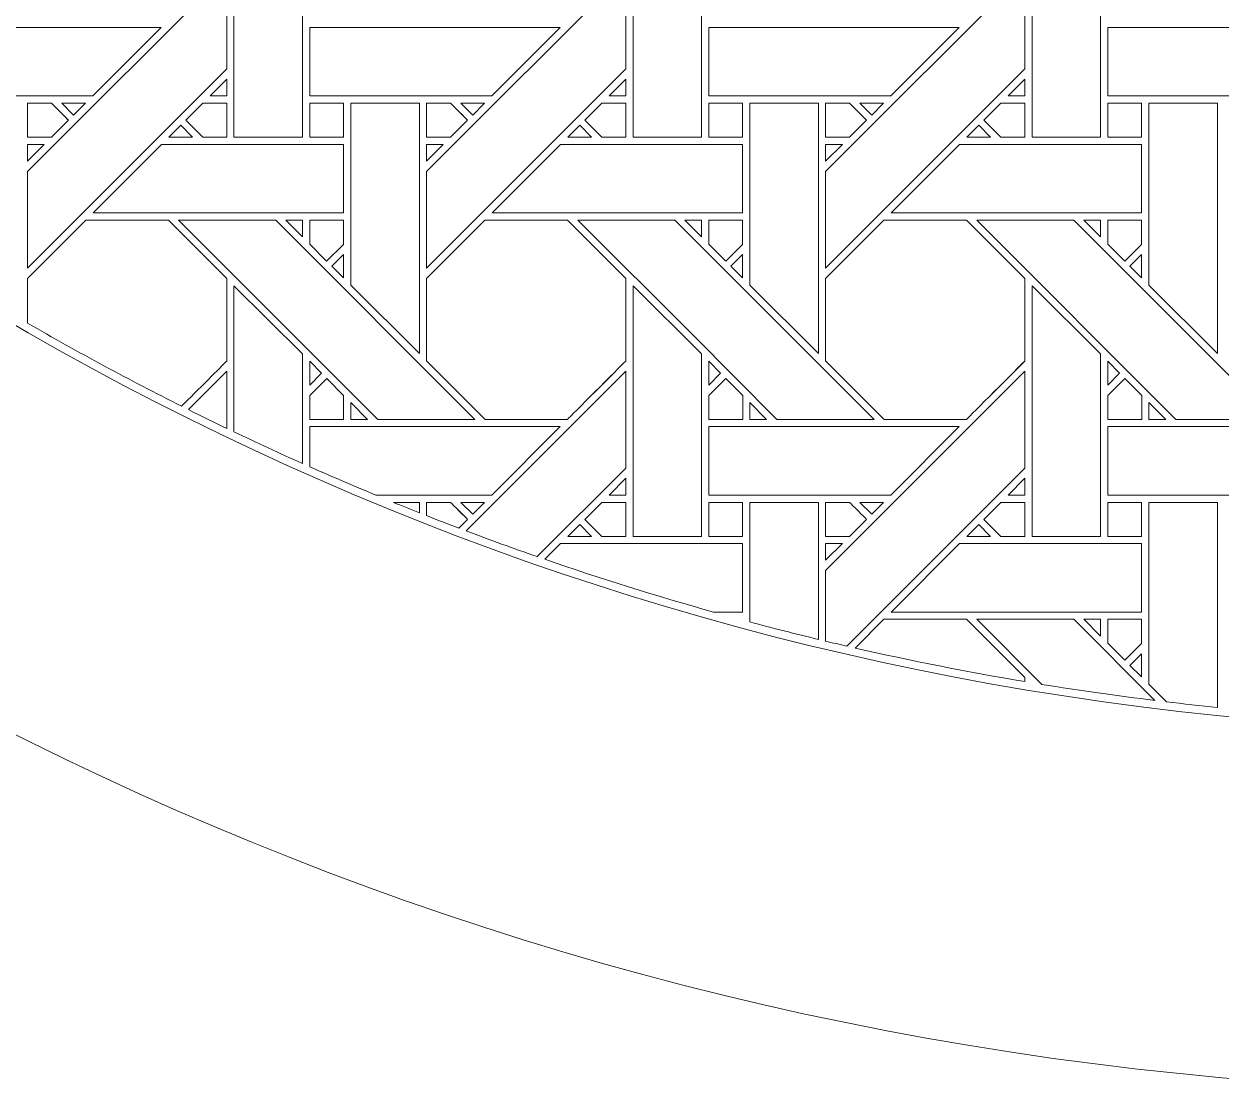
# Model space of a CAD drawing. Header units: inches. Extents: x 4.4 to 20.4, y 1.1 to 17.1.
# Drawn here: x 8.817 to 11.663, y 1.095 to 3.631 of the extents above; entities that cross this region are included whole.
import ezdxf

# ---------------------------------------------------------------- set-up
doc = ezdxf.new("R2010")
doc.units = ezdxf.units.IN
doc.header["$MEASUREMENT"] = 0
doc.layers.add('Design', color=7, linetype='Continuous', lineweight=0)

msp = doc.modelspace()

# ---------------------------------------------------------------- linework, layer by layer
at = {"layer": 'Design'}
for points, knots in [([(12.3829, 17.0948), (7.9646, 17.0948), (4.3829, 13.513), (4.3829, 9.0948), (4.3829, 4.6765), (7.9646, 1.0948), (12.3829, 1.0948), (16.8011, 1.0948), (20.3829, 4.6765), (20.3829, 9.0948), (20.3829, 13.513), (16.8011, 17.0948), (12.3829, 17.0948)], [0, 0, 0, 0, 1, 1, 1, 2, 2, 2, 3, 3, 3, 4, 4, 4, 4]), ([(12.3829, 16.2388), (8.4373, 16.2388), (5.2388, 13.0403), (5.2388, 9.0948), (5.2388, 5.1492), (8.4373, 1.9507), (12.3829, 1.9507), (16.3284, 1.9507), (19.5269, 5.1492), (19.5269, 9.0948), (19.5269, 13.0403), (16.3284, 16.2388), (12.3829, 16.2388)], [0, 0, 0, 0, 1, 1, 1, 2, 2, 2, 3, 3, 3, 4, 4, 4, 4]), ([(9.4791, 3.7957), (9.4791, 3.7957), (9.4791, 3.362), (9.4791, 3.362), (9.4791, 3.362), (9.3163, 3.362), (9.3163, 3.362), (9.3163, 3.362), (9.3163, 3.9579), (9.3163, 3.9579), (9.3163, 3.9579), (9.4791, 3.7957), (9.4791, 3.7957)], [0, 0, 0, 0, 1, 1, 1, 2, 2, 2, 3, 3, 3, 4, 4, 4, 4]), ([(10.4278, 3.7957), (10.4278, 3.7957), (10.4278, 3.362), (10.4278, 3.362), (10.4278, 3.362), (10.265, 3.362), (10.265, 3.362), (10.265, 3.362), (10.265, 3.9579), (10.265, 3.9579), (10.265, 3.9579), (10.4278, 3.7957), (10.4278, 3.7957)], [0, 0, 0, 0, 1, 1, 1, 2, 2, 2, 3, 3, 3, 4, 4, 4, 4]), ([(11.3765, 3.7957), (11.3765, 3.7957), (11.3765, 3.362), (11.3765, 3.362), (11.3765, 3.362), (11.2137, 3.362), (11.2137, 3.362), (11.2137, 3.362), (11.2137, 3.9579), (11.2137, 3.9579), (11.2137, 3.9579), (11.3765, 3.7957), (11.3765, 3.7957)], [0, 0, 0, 0, 1, 1, 1, 2, 2, 2, 3, 3, 3, 4, 4, 4, 4]), ([(8.8255, 3.2807), (8.8255, 3.2807), (9.2992, 3.7543), (9.2992, 3.7543), (9.2992, 3.7543), (9.2992, 3.5243), (9.2992, 3.5243), (9.2992, 3.5243), (8.8255, 3.0506), (8.8255, 3.0506), (8.8255, 3.0506), (8.8255, 3.2807), (8.8255, 3.2807)], [0, 0, 0, 0, 1, 1, 1, 2, 2, 2, 3, 3, 3, 4, 4, 4, 4]), ([(9.7742, 3.2807), (9.7742, 3.2807), (10.2479, 3.7543), (10.2479, 3.7543), (10.2479, 3.7543), (10.2479, 3.5243), (10.2479, 3.5243), (10.2479, 3.5243), (9.7742, 3.0506), (9.7742, 3.0506), (9.7742, 3.0506), (9.7742, 3.2807), (9.7742, 3.2807)], [0, 0, 0, 0, 1, 1, 1, 2, 2, 2, 3, 3, 3, 4, 4, 4, 4]), ([(10.7229, 3.2807), (10.7229, 3.2807), (11.1966, 3.7543), (11.1966, 3.7543), (11.1966, 3.7543), (11.1966, 3.5243), (11.1966, 3.5243), (11.1966, 3.5243), (10.7229, 3.0506), (10.7229, 3.0506), (10.7229, 3.0506), (10.7229, 3.2807), (10.7229, 3.2807)], [0, 0, 0, 0, 1, 1, 1, 2, 2, 2, 3, 3, 3, 4, 4, 4, 4]), ([(8.5476, 3.4601), (8.5476, 3.4601), (8.5476, 3.6228), (8.5476, 3.6228), (8.5476, 3.6228), (9.1433, 3.6228), (9.1433, 3.6228), (9.1433, 3.6228), (8.9806, 3.4601), (8.9806, 3.4601), (8.9806, 3.4601), (8.5476, 3.4601), (8.5476, 3.4601)], [0, 0, 0, 0, 1, 1, 1, 2, 2, 2, 3, 3, 3, 4, 4, 4, 4]), ([(9.4964, 3.4601), (9.4964, 3.4601), (9.4964, 3.6228), (9.4964, 3.6228), (9.4964, 3.6228), (10.0921, 3.6228), (10.0921, 3.6228), (10.0921, 3.6228), (9.9293, 3.4601), (9.9293, 3.4601), (9.9293, 3.4601), (9.4964, 3.4601), (9.4964, 3.4601)], [0, 0, 0, 0, 1, 1, 1, 2, 2, 2, 3, 3, 3, 4, 4, 4, 4]), ([(10.4451, 3.4601), (10.4451, 3.4601), (10.4451, 3.6228), (10.4451, 3.6228), (10.4451, 3.6228), (11.0408, 3.6228), (11.0408, 3.6228), (11.0408, 3.6228), (10.8781, 3.4601), (10.8781, 3.4601), (10.8781, 3.4601), (10.4451, 3.4601), (10.4451, 3.4601)], [0, 0, 0, 0, 1, 1, 1, 2, 2, 2, 3, 3, 3, 4, 4, 4, 4]), ([(11.3938, 3.4601), (11.3938, 3.4601), (11.3938, 3.6228), (11.3938, 3.6228), (11.3938, 3.6228), (11.9895, 3.6228), (11.9895, 3.6228), (11.9895, 3.6228), (11.8268, 3.4601), (11.8268, 3.4601), (11.8268, 3.4601), (11.3938, 3.4601), (11.3938, 3.4601)], [0, 0, 0, 0, 1, 1, 1, 2, 2, 2, 3, 3, 3, 4, 4, 4, 4]), ([(9.2594, 3.4601), (9.2594, 3.4601), (9.2992, 3.4999), (9.2992, 3.4999), (9.2992, 3.4999), (9.2992, 3.4601), (9.2992, 3.4601), (9.2992, 3.4601), (9.2594, 3.4601), (9.2594, 3.4601)], [0, 0, 0, 0, 1, 1, 1, 2, 2, 2, 3, 3, 3, 3]), ([(10.2081, 3.4601), (10.2081, 3.4601), (10.2479, 3.4999), (10.2479, 3.4999), (10.2479, 3.4999), (10.2479, 3.4601), (10.2479, 3.4601), (10.2479, 3.4601), (10.2081, 3.4601), (10.2081, 3.4601)], [0, 0, 0, 0, 1, 1, 1, 2, 2, 2, 3, 3, 3, 3]), ([(11.1568, 3.4601), (11.1568, 3.4601), (11.1966, 3.4999), (11.1966, 3.4999), (11.1966, 3.4999), (11.1966, 3.4601), (11.1966, 3.4601), (11.1966, 3.4601), (11.1568, 3.4601), (11.1568, 3.4601)], [0, 0, 0, 0, 1, 1, 1, 2, 2, 2, 3, 3, 3, 3]), ([(8.9228, 3.4024), (8.9228, 3.4024), (8.8824, 3.362), (8.8824, 3.362), (8.8824, 3.362), (8.8255, 3.362), (8.8255, 3.362), (8.8255, 3.362), (8.8255, 3.4428), (8.8255, 3.4428), (8.8255, 3.4428), (8.8825, 3.4428), (8.8825, 3.4428), (8.8877, 3.4377), (8.9184, 3.4069), (8.9228, 3.4024)], [0, 0, 0, 0, 1, 1, 1, 2, 2, 2, 3, 3, 3, 4, 4, 4, 5, 5, 5, 5]), ([(8.8255, 3.4428), (8.8255, 3.4428), (8.8825, 3.4428), (8.8825, 3.4428), (8.8878, 3.4375), (8.9186, 3.4067), (8.9228, 3.4024), (8.9228, 3.4024), (8.8824, 3.362), (8.8824, 3.362), (8.8824, 3.362), (8.8255, 3.362), (8.8255, 3.362), (8.8255, 3.362), (8.8255, 3.4428), (8.8255, 3.4428)], [0, 0, 0, 0, 1, 1, 1, 2, 2, 2, 3, 3, 3, 4, 4, 4, 5, 5, 5, 5]), ([(8.9634, 3.4428), (8.9634, 3.4428), (8.9351, 3.4146), (8.9351, 3.4146), (8.9351, 3.4146), (8.9069, 3.4428), (8.9069, 3.4428), (8.9069, 3.4428), (8.9634, 3.4428), (8.9634, 3.4428)], [0, 0, 0, 0, 1, 1, 1, 2, 2, 2, 3, 3, 3, 3]), ([(9.2421, 3.4428), (9.2421, 3.4428), (9.2991, 3.4428), (9.2991, 3.4428), (9.2991, 3.4428), (9.2991, 3.362), (9.2991, 3.362), (9.2991, 3.362), (9.242, 3.362), (9.242, 3.362), (9.242, 3.362), (9.2017, 3.4024), (9.2017, 3.4024), (9.2017, 3.4024), (9.2421, 3.4428), (9.2421, 3.4428)], [0, 0, 0, 0, 1, 1, 1, 2, 2, 2, 3, 3, 3, 4, 4, 4, 5, 5, 5, 5]), ([(9.2017, 3.4024), (9.2017, 3.4024), (9.2421, 3.4428), (9.2421, 3.4428), (9.2421, 3.4428), (9.2991, 3.4428), (9.2991, 3.4428), (9.2991, 3.4428), (9.2991, 3.362), (9.2991, 3.362), (9.2991, 3.362), (9.242, 3.362), (9.242, 3.362), (9.242, 3.362), (9.2017, 3.4024), (9.2017, 3.4024)], [0, 0, 0, 0, 1, 1, 1, 2, 2, 2, 3, 3, 3, 4, 4, 4, 5, 5, 5, 5]), ([(9.5766, 3.362), (9.5766, 3.362), (9.4963, 3.362), (9.4963, 3.362), (9.4963, 3.362), (9.4963, 3.4428), (9.4963, 3.4428), (9.4963, 3.4428), (9.5766, 3.4428), (9.5766, 3.4428), (9.5766, 3.4428), (9.5766, 3.362), (9.5766, 3.362)], [0, 0, 0, 0, 1, 1, 1, 2, 2, 2, 3, 3, 3, 4, 4, 4, 4]), ([(9.5766, 3.4428), (9.5766, 3.4428), (9.5766, 3.362), (9.5766, 3.362), (9.5766, 3.362), (9.4963, 3.362), (9.4963, 3.362), (9.4963, 3.362), (9.4963, 3.4428), (9.4963, 3.4428), (9.4963, 3.4428), (9.5766, 3.4428), (9.5766, 3.4428)], [0, 0, 0, 0, 1, 1, 1, 2, 2, 2, 3, 3, 3, 4, 4, 4, 4]), ([(9.7571, 3.4428), (9.7571, 3.4428), (9.7571, 2.8477), (9.7571, 2.8477), (9.7571, 2.8477), (9.5942, 3.0106), (9.5942, 3.0106), (9.5942, 3.0106), (9.5942, 3.4428), (9.5942, 3.4428), (9.5942, 3.4428), (9.7571, 3.4428), (9.7571, 3.4428)], [0, 0, 0, 0, 1, 1, 1, 2, 2, 2, 3, 3, 3, 4, 4, 4, 4]), ([(9.8313, 3.4428), (9.8364, 3.4377), (9.8672, 3.4069), (9.8716, 3.4024), (9.8716, 3.4024), (9.8312, 3.362), (9.8312, 3.362), (9.8312, 3.362), (9.7742, 3.362), (9.7742, 3.362), (9.7742, 3.362), (9.7742, 3.4428), (9.7742, 3.4428), (9.7742, 3.4428), (9.8313, 3.4428), (9.8313, 3.4428)], [0, 0, 0, 0, 1, 1, 1, 2, 2, 2, 3, 3, 3, 4, 4, 4, 5, 5, 5, 5]), ([(9.8716, 3.4024), (9.8716, 3.4024), (9.8312, 3.362), (9.8312, 3.362), (9.8312, 3.362), (9.7742, 3.362), (9.7742, 3.362), (9.7742, 3.362), (9.7742, 3.4428), (9.7742, 3.4428), (9.7742, 3.4428), (9.8313, 3.4428), (9.8313, 3.4428), (9.8366, 3.4375), (9.8674, 3.4066), (9.8716, 3.4024)], [0, 0, 0, 0, 1, 1, 1, 2, 2, 2, 3, 3, 3, 4, 4, 4, 5, 5, 5, 5]), ([(9.8556, 3.4428), (9.8556, 3.4428), (9.9121, 3.4428), (9.9121, 3.4428), (9.9121, 3.4428), (9.8838, 3.4146), (9.8838, 3.4146), (9.8838, 3.4146), (9.8556, 3.4428), (9.8556, 3.4428)], [0, 0, 0, 0, 1, 1, 1, 2, 2, 2, 3, 3, 3, 3]), ([(10.2479, 3.4428), (10.2479, 3.4428), (10.2479, 3.362), (10.2479, 3.362), (10.2479, 3.362), (10.1907, 3.362), (10.1907, 3.362), (10.1907, 3.362), (10.1504, 3.4024), (10.1504, 3.4024), (10.1504, 3.4024), (10.1908, 3.4428), (10.1908, 3.4428), (10.1908, 3.4428), (10.2479, 3.4428), (10.2479, 3.4428)], [0, 0, 0, 0, 1, 1, 1, 2, 2, 2, 3, 3, 3, 4, 4, 4, 5, 5, 5, 5]), ([(10.1504, 3.4024), (10.1504, 3.4024), (10.1908, 3.4428), (10.1908, 3.4428), (10.1908, 3.4428), (10.2479, 3.4428), (10.2479, 3.4428), (10.2479, 3.4428), (10.2479, 3.362), (10.2479, 3.362), (10.2479, 3.362), (10.1907, 3.362), (10.1907, 3.362), (10.1907, 3.362), (10.1504, 3.4024), (10.1504, 3.4024)], [0, 0, 0, 0, 1, 1, 1, 2, 2, 2, 3, 3, 3, 4, 4, 4, 5, 5, 5, 5]), ([(10.4451, 3.362), (10.4451, 3.362), (10.4451, 3.4428), (10.4451, 3.4428), (10.4451, 3.4428), (10.5253, 3.4428), (10.5253, 3.4428), (10.5253, 3.4428), (10.5253, 3.362), (10.5253, 3.362), (10.5253, 3.362), (10.4451, 3.362), (10.4451, 3.362)], [0, 0, 0, 0, 1, 1, 1, 2, 2, 2, 3, 3, 3, 4, 4, 4, 4]), ([(10.4451, 3.4428), (10.4451, 3.4428), (10.5253, 3.4428), (10.5253, 3.4428), (10.5253, 3.4428), (10.5253, 3.362), (10.5253, 3.362), (10.5253, 3.362), (10.4451, 3.362), (10.4451, 3.362), (10.4451, 3.362), (10.4451, 3.4428), (10.4451, 3.4428)], [0, 0, 0, 0, 1, 1, 1, 2, 2, 2, 3, 3, 3, 4, 4, 4, 4]), ([(10.7058, 2.8477), (10.7058, 2.8477), (10.5429, 3.0106), (10.5429, 3.0106), (10.5429, 3.0106), (10.5429, 3.4428), (10.5429, 3.4428), (10.5429, 3.4428), (10.7058, 3.4428), (10.7058, 3.4428), (10.7058, 3.4428), (10.7058, 2.8477), (10.7058, 2.8477)], [0, 0, 0, 0, 1, 1, 1, 2, 2, 2, 3, 3, 3, 4, 4, 4, 4]), ([(10.78, 3.4428), (10.7851, 3.4377), (10.8159, 3.4069), (10.8203, 3.4024), (10.8203, 3.4024), (10.7799, 3.362), (10.7799, 3.362), (10.7799, 3.362), (10.7229, 3.362), (10.7229, 3.362), (10.7229, 3.362), (10.7229, 3.4428), (10.7229, 3.4428), (10.7229, 3.4428), (10.78, 3.4428), (10.78, 3.4428)], [0, 0, 0, 0, 1, 1, 1, 2, 2, 2, 3, 3, 3, 4, 4, 4, 5, 5, 5, 5]), ([(10.7229, 3.4428), (10.7229, 3.4428), (10.78, 3.4428), (10.78, 3.4428), (10.7852, 3.4376), (10.816, 3.4068), (10.8203, 3.4024), (10.8203, 3.4024), (10.7799, 3.362), (10.7799, 3.362), (10.7799, 3.362), (10.7229, 3.362), (10.7229, 3.362), (10.7229, 3.362), (10.7229, 3.4428), (10.7229, 3.4428)], [0, 0, 0, 0, 1, 1, 1, 2, 2, 2, 3, 3, 3, 4, 4, 4, 5, 5, 5, 5]), ([(10.8608, 3.4428), (10.8608, 3.4428), (10.8325, 3.4146), (10.8325, 3.4146), (10.8325, 3.4146), (10.8044, 3.4428), (10.8044, 3.4428), (10.8044, 3.4428), (10.8608, 3.4428), (10.8608, 3.4428)], [0, 0, 0, 0, 1, 1, 1, 2, 2, 2, 3, 3, 3, 3]), ([(11.1395, 3.362), (11.1395, 3.362), (11.0991, 3.4024), (11.0991, 3.4024), (11.0991, 3.4024), (11.1396, 3.4428), (11.1396, 3.4428), (11.1396, 3.4428), (11.1966, 3.4428), (11.1966, 3.4428), (11.1966, 3.4428), (11.1966, 3.362), (11.1966, 3.362), (11.1966, 3.362), (11.1395, 3.362), (11.1395, 3.362)], [0, 0, 0, 0, 1, 1, 1, 2, 2, 2, 3, 3, 3, 4, 4, 4, 5, 5, 5, 5]), ([(11.0991, 3.4024), (11.0991, 3.4024), (11.1396, 3.4428), (11.1396, 3.4428), (11.1396, 3.4428), (11.1966, 3.4428), (11.1966, 3.4428), (11.1966, 3.4428), (11.1966, 3.362), (11.1966, 3.362), (11.1966, 3.362), (11.1395, 3.362), (11.1395, 3.362), (11.1395, 3.362), (11.0991, 3.4024), (11.0991, 3.4024)], [0, 0, 0, 0, 1, 1, 1, 2, 2, 2, 3, 3, 3, 4, 4, 4, 5, 5, 5, 5]), ([(11.474, 3.362), (11.474, 3.362), (11.3938, 3.362), (11.3938, 3.362), (11.3938, 3.362), (11.3938, 3.4428), (11.3938, 3.4428), (11.3938, 3.4428), (11.474, 3.4428), (11.474, 3.4428), (11.474, 3.4428), (11.474, 3.362), (11.474, 3.362)], [0, 0, 0, 0, 1, 1, 1, 2, 2, 2, 3, 3, 3, 4, 4, 4, 4]), ([(11.3938, 3.4428), (11.3938, 3.4428), (11.474, 3.4428), (11.474, 3.4428), (11.474, 3.4428), (11.474, 3.362), (11.474, 3.362), (11.474, 3.362), (11.3938, 3.362), (11.3938, 3.362), (11.3938, 3.362), (11.3938, 3.4428), (11.3938, 3.4428)], [0, 0, 0, 0, 1, 1, 1, 2, 2, 2, 3, 3, 3, 4, 4, 4, 4]), ([(11.6545, 3.4428), (11.6545, 3.4428), (11.6545, 2.8477), (11.6545, 2.8477), (11.6545, 2.8477), (11.4916, 3.0106), (11.4916, 3.0106), (11.4916, 3.0106), (11.4916, 3.4428), (11.4916, 3.4428), (11.4916, 3.4428), (11.6545, 3.4428), (11.6545, 3.4428)], [0, 0, 0, 0, 1, 1, 1, 2, 2, 2, 3, 3, 3, 4, 4, 4, 4]), ([(9.2178, 3.362), (9.2178, 3.362), (9.1613, 3.362), (9.1613, 3.362), (9.1613, 3.362), (9.1896, 3.3903), (9.1896, 3.3903), (9.1896, 3.3903), (9.2178, 3.362), (9.2178, 3.362)], [0, 0, 0, 0, 1, 1, 1, 2, 2, 2, 3, 3, 3, 3]), ([(10.1666, 3.362), (10.1666, 3.362), (10.11, 3.362), (10.11, 3.362), (10.11, 3.362), (10.1383, 3.3903), (10.1383, 3.3903), (10.1383, 3.3903), (10.1666, 3.362), (10.1666, 3.362)], [0, 0, 0, 0, 1, 1, 1, 2, 2, 2, 3, 3, 3, 3]), ([(11.1153, 3.362), (11.1153, 3.362), (11.0588, 3.362), (11.0588, 3.362), (11.0588, 3.362), (11.087, 3.3903), (11.087, 3.3903), (11.087, 3.3903), (11.1153, 3.362), (11.1153, 3.362)], [0, 0, 0, 0, 1, 1, 1, 2, 2, 2, 3, 3, 3, 3]), ([(8.8653, 3.3449), (8.8653, 3.3449), (8.8255, 3.3051), (8.8255, 3.3051), (8.8255, 3.3051), (8.8255, 3.3449), (8.8255, 3.3449), (8.8255, 3.3449), (8.8653, 3.3449), (8.8653, 3.3449)], [0, 0, 0, 0, 1, 1, 1, 2, 2, 2, 3, 3, 3, 3]), ([(8.9813, 3.1821), (8.9813, 3.1821), (9.1442, 3.3449), (9.1442, 3.3449), (9.1442, 3.3449), (9.5766, 3.3449), (9.5766, 3.3449), (9.5766, 3.3449), (9.5766, 3.1821), (9.5766, 3.1821), (9.5766, 3.1821), (8.9813, 3.1821), (8.9813, 3.1821)], [0, 0, 0, 0, 1, 1, 1, 2, 2, 2, 3, 3, 3, 4, 4, 4, 4]), ([(9.814, 3.3449), (9.814, 3.3449), (9.7742, 3.3051), (9.7742, 3.3051), (9.7742, 3.3051), (9.7742, 3.3449), (9.7742, 3.3449), (9.7742, 3.3449), (9.814, 3.3449), (9.814, 3.3449)], [0, 0, 0, 0, 1, 1, 1, 2, 2, 2, 3, 3, 3, 3]), ([(10.0929, 3.3449), (10.0929, 3.3449), (10.5253, 3.3449), (10.5253, 3.3449), (10.5253, 3.3449), (10.5253, 3.1821), (10.5253, 3.1821), (10.5253, 3.1821), (9.9301, 3.1821), (9.9301, 3.1821), (9.9301, 3.1821), (10.0929, 3.3449), (10.0929, 3.3449)], [0, 0, 0, 0, 1, 1, 1, 2, 2, 2, 3, 3, 3, 4, 4, 4, 4]), ([(10.7628, 3.3449), (10.7628, 3.3449), (10.7229, 3.3051), (10.7229, 3.3051), (10.7229, 3.3051), (10.7229, 3.3449), (10.7229, 3.3449), (10.7229, 3.3449), (10.7628, 3.3449), (10.7628, 3.3449)], [0, 0, 0, 0, 1, 1, 1, 2, 2, 2, 3, 3, 3, 3]), ([(10.8788, 3.1821), (10.8788, 3.1821), (11.0416, 3.3449), (11.0416, 3.3449), (11.0416, 3.3449), (11.4741, 3.3449), (11.4741, 3.3449), (11.4741, 3.3449), (11.4741, 3.1821), (11.4741, 3.1821), (11.4741, 3.1821), (10.8788, 3.1821), (10.8788, 3.1821)], [0, 0, 0, 0, 1, 1, 1, 2, 2, 2, 3, 3, 3, 4, 4, 4, 4]), ([(8.8255, 3.0262), (8.8255, 3.0262), (8.9642, 3.1649), (8.9642, 3.1649), (8.9642, 3.1649), (9.1604, 3.1649), (9.1604, 3.1649), (9.1604, 3.1649), (9.2991, 3.0262), (9.2991, 3.0262), (9.2991, 3.0262), (9.2991, 2.83), (9.2991, 2.83), (9.2867, 2.8175), (9.229, 2.7598), (9.1918, 2.7227), (9.0676, 2.785), (8.9454, 2.8508), (8.8255, 2.9201), (8.8255, 2.9201), (8.8255, 3.0262), (8.8255, 3.0262)], [0, 0, 0, 0, 1, 1, 1, 2, 2, 2, 3, 3, 3, 4, 4, 4, 5, 5, 5, 6, 6, 6, 7, 7, 7, 7]), ([(8.8255, 2.9201), (8.8255, 2.9201), (8.8255, 3.0262), (8.8255, 3.0262), (8.8255, 3.0262), (8.9642, 3.1649), (8.9642, 3.1649), (8.9642, 3.1649), (9.1604, 3.1649), (9.1604, 3.1649), (9.1604, 3.1649), (9.2991, 3.0262), (9.2991, 3.0262), (9.2991, 3.0262), (9.2991, 2.83), (9.2991, 2.83), (9.2867, 2.8175), (9.229, 2.7598), (9.1918, 2.7227), (9.0676, 2.785), (8.9454, 2.8508), (8.8255, 2.9201)], [0, 0, 0, 0, 1, 1, 1, 2, 2, 2, 3, 3, 3, 4, 4, 4, 5, 5, 5, 6, 6, 6, 7, 7, 7, 7]), ([(9.1847, 3.165), (9.1847, 3.165), (9.4156, 3.165), (9.4156, 3.165), (9.4156, 3.165), (9.8892, 2.6913), (9.8892, 2.6913), (9.8892, 2.6913), (9.6582, 2.6913), (9.6582, 2.6913), (9.6582, 2.6913), (9.1847, 3.165), (9.1847, 3.165)], [0, 0, 0, 0, 1, 1, 1, 2, 2, 2, 3, 3, 3, 4, 4, 4, 4]), ([(9.4791, 3.165), (9.4791, 3.165), (9.4791, 3.1251), (9.4791, 3.1251), (9.4791, 3.1251), (9.4397, 3.165), (9.4397, 3.165), (9.4397, 3.165), (9.4791, 3.165), (9.4791, 3.165)], [0, 0, 0, 0, 1, 1, 1, 2, 2, 2, 3, 3, 3, 3]), ([(9.5766, 3.1649), (9.5766, 3.1649), (9.5766, 3.1073), (9.5766, 3.1073), (9.5766, 3.1073), (9.5366, 3.0674), (9.5366, 3.0674), (9.5366, 3.0674), (9.4963, 3.1077), (9.4963, 3.1077), (9.4963, 3.1077), (9.4963, 3.1649), (9.4963, 3.1649), (9.4963, 3.1649), (9.5766, 3.1649), (9.5766, 3.1649)], [0, 0, 0, 0, 1, 1, 1, 2, 2, 2, 3, 3, 3, 4, 4, 4, 5, 5, 5, 5]), ([(9.5366, 3.0674), (9.5366, 3.0674), (9.4963, 3.1077), (9.4963, 3.1077), (9.4963, 3.1077), (9.4963, 3.1649), (9.4963, 3.1649), (9.4963, 3.1649), (9.5766, 3.1649), (9.5766, 3.1649), (9.5766, 3.1649), (9.5766, 3.1073), (9.5766, 3.1073), (9.5766, 3.1073), (9.5366, 3.0674), (9.5366, 3.0674)], [0, 0, 0, 0, 1, 1, 1, 2, 2, 2, 3, 3, 3, 4, 4, 4, 5, 5, 5, 5]), ([(9.9129, 3.1649), (9.9129, 3.1649), (10.1091, 3.1649), (10.1091, 3.1649), (10.1091, 3.1649), (10.2478, 3.0262), (10.2478, 3.0262), (10.2478, 3.0262), (10.2478, 2.83), (10.2478, 2.83), (10.23, 2.812), (10.1181, 2.7003), (10.1091, 2.6913), (10.1091, 2.6913), (9.9134, 2.6913), (9.9134, 2.6913), (9.9134, 2.6913), (9.7742, 2.8305), (9.7742, 2.8305), (9.7742, 2.8305), (9.7742, 3.0262), (9.7742, 3.0262), (9.7742, 3.0262), (9.9129, 3.1649), (9.9129, 3.1649)], [0, 0, 0, 0, 1, 1, 1, 2, 2, 2, 3, 3, 3, 4, 4, 4, 5, 5, 5, 6, 6, 6, 7, 7, 7, 8, 8, 8, 8]), ([(9.7742, 3.0262), (9.7742, 3.0262), (9.9129, 3.1649), (9.9129, 3.1649), (9.9129, 3.1649), (10.1091, 3.1649), (10.1091, 3.1649), (10.1091, 3.1649), (10.2478, 3.0262), (10.2478, 3.0262), (10.2478, 3.0262), (10.2478, 2.83), (10.2478, 2.83), (10.2298, 2.8118), (10.118, 2.7001), (10.1091, 2.6913), (10.1091, 2.6913), (9.9134, 2.6913), (9.9134, 2.6913), (9.9134, 2.6913), (9.7742, 2.8305), (9.7742, 2.8305), (9.7742, 2.8305), (9.7742, 3.0262), (9.7742, 3.0262)], [0, 0, 0, 0, 1, 1, 1, 2, 2, 2, 3, 3, 3, 4, 4, 4, 5, 5, 5, 6, 6, 6, 7, 7, 7, 8, 8, 8, 8]), ([(10.4077, 2.8912), (10.4077, 2.8912), (10.1334, 3.165), (10.1334, 3.165), (10.1334, 3.165), (10.3643, 3.165), (10.3643, 3.165), (10.3643, 3.165), (10.838, 2.6913), (10.838, 2.6913), (10.838, 2.6913), (10.6069, 2.6913), (10.6069, 2.6913), (10.6069, 2.6913), (10.4077, 2.8912), (10.4077, 2.8912)], [0, 0, 0, 0, 1, 1, 1, 2, 2, 2, 3, 3, 3, 4, 4, 4, 5, 5, 5, 5]), ([(10.4279, 3.165), (10.4279, 3.165), (10.4279, 3.1251), (10.4279, 3.1251), (10.4279, 3.1251), (10.3884, 3.165), (10.3884, 3.165), (10.3884, 3.165), (10.4279, 3.165), (10.4279, 3.165)], [0, 0, 0, 0, 1, 1, 1, 2, 2, 2, 3, 3, 3, 3]), ([(10.5253, 3.1649), (10.5253, 3.1649), (10.5253, 3.1073), (10.5253, 3.1073), (10.5253, 3.1073), (10.4854, 3.0674), (10.4854, 3.0674), (10.4854, 3.0674), (10.445, 3.1077), (10.445, 3.1077), (10.445, 3.1077), (10.445, 3.1649), (10.445, 3.1649), (10.445, 3.1649), (10.5253, 3.1649), (10.5253, 3.1649)], [0, 0, 0, 0, 1, 1, 1, 2, 2, 2, 3, 3, 3, 4, 4, 4, 5, 5, 5, 5]), ([(10.4854, 3.0674), (10.4854, 3.0674), (10.445, 3.1077), (10.445, 3.1077), (10.445, 3.1077), (10.445, 3.1649), (10.445, 3.1649), (10.445, 3.1649), (10.5253, 3.1649), (10.5253, 3.1649), (10.5253, 3.1649), (10.5253, 3.1073), (10.5253, 3.1073), (10.5253, 3.1073), (10.4854, 3.0674), (10.4854, 3.0674)], [0, 0, 0, 0, 1, 1, 1, 2, 2, 2, 3, 3, 3, 4, 4, 4, 5, 5, 5, 5]), ([(10.7229, 2.8305), (10.7229, 2.8305), (10.7229, 3.0262), (10.7229, 3.0262), (10.7229, 3.0262), (10.8616, 3.1649), (10.8616, 3.1649), (10.8616, 3.1649), (11.0578, 3.1649), (11.0578, 3.1649), (11.0578, 3.1649), (11.1966, 3.0262), (11.1966, 3.0262), (11.1966, 3.0262), (11.1966, 2.83), (11.1966, 2.83), (11.1788, 2.812), (11.0669, 2.7003), (11.0579, 2.6913), (11.0579, 2.6913), (10.8622, 2.6913), (10.8622, 2.6913), (10.8622, 2.6913), (10.7229, 2.8305), (10.7229, 2.8305)], [0, 0, 0, 0, 1, 1, 1, 2, 2, 2, 3, 3, 3, 4, 4, 4, 5, 5, 5, 6, 6, 6, 7, 7, 7, 8, 8, 8, 8]), ([(10.8622, 2.6913), (10.8622, 2.6913), (10.7229, 2.8305), (10.7229, 2.8305), (10.7229, 2.8305), (10.7229, 3.0262), (10.7229, 3.0262), (10.7229, 3.0262), (10.8616, 3.1649), (10.8616, 3.1649), (10.8616, 3.1649), (11.0578, 3.1649), (11.0578, 3.1649), (11.0578, 3.1649), (11.1966, 3.0262), (11.1966, 3.0262), (11.1966, 3.0262), (11.1966, 2.83), (11.1966, 2.83), (11.1786, 2.8118), (11.0667, 2.7001), (11.0579, 2.6913), (11.0579, 2.6913), (10.8622, 2.6913), (10.8622, 2.6913)], [0, 0, 0, 0, 1, 1, 1, 2, 2, 2, 3, 3, 3, 4, 4, 4, 5, 5, 5, 6, 6, 6, 7, 7, 7, 8, 8, 8, 8]), ([(11.0821, 3.165), (11.0821, 3.165), (11.313, 3.165), (11.313, 3.165), (11.313, 3.165), (11.7867, 2.6913), (11.7867, 2.6913), (11.7867, 2.6913), (11.5557, 2.6913), (11.5557, 2.6913), (11.5557, 2.6913), (11.0821, 3.165), (11.0821, 3.165)], [0, 0, 0, 0, 1, 1, 1, 2, 2, 2, 3, 3, 3, 4, 4, 4, 4]), ([(11.3766, 3.165), (11.3766, 3.165), (11.3766, 3.1251), (11.3766, 3.1251), (11.3766, 3.1251), (11.3372, 3.165), (11.3372, 3.165), (11.3372, 3.165), (11.3766, 3.165), (11.3766, 3.165)], [0, 0, 0, 0, 1, 1, 1, 2, 2, 2, 3, 3, 3, 3]), ([(11.474, 3.1649), (11.474, 3.1649), (11.474, 3.1073), (11.474, 3.1073), (11.474, 3.1073), (11.4341, 3.0674), (11.4341, 3.0674), (11.4341, 3.0674), (11.3938, 3.1077), (11.3938, 3.1077), (11.3938, 3.1077), (11.3938, 3.1649), (11.3938, 3.1649), (11.3938, 3.1649), (11.474, 3.1649), (11.474, 3.1649)], [0, 0, 0, 0, 1, 1, 1, 2, 2, 2, 3, 3, 3, 4, 4, 4, 5, 5, 5, 5]), ([(11.4341, 3.0674), (11.4341, 3.0674), (11.3938, 3.1077), (11.3938, 3.1077), (11.3938, 3.1077), (11.3938, 3.1649), (11.3938, 3.1649), (11.3938, 3.1649), (11.474, 3.1649), (11.474, 3.1649), (11.474, 3.1649), (11.474, 3.1073), (11.474, 3.1073), (11.474, 3.1073), (11.4341, 3.0674), (11.4341, 3.0674)], [0, 0, 0, 0, 1, 1, 1, 2, 2, 2, 3, 3, 3, 4, 4, 4, 5, 5, 5, 5]), ([(9.5766, 3.0831), (9.5766, 3.0831), (9.5766, 3.028), (9.5766, 3.028), (9.5766, 3.028), (9.5488, 3.0553), (9.5488, 3.0553), (9.5488, 3.0553), (9.5766, 3.0831), (9.5766, 3.0831)], [0, 0, 0, 0, 1, 1, 1, 2, 2, 2, 3, 3, 3, 3]), ([(10.5253, 3.0831), (10.5253, 3.0831), (10.5253, 3.028), (10.5253, 3.028), (10.5253, 3.028), (10.4976, 3.0553), (10.4976, 3.0553), (10.4976, 3.0553), (10.5253, 3.0831), (10.5253, 3.0831)], [0, 0, 0, 0, 1, 1, 1, 2, 2, 2, 3, 3, 3, 3]), ([(11.4741, 3.0831), (11.4741, 3.0831), (11.4741, 3.028), (11.4741, 3.028), (11.4741, 3.028), (11.4463, 3.0553), (11.4463, 3.0553), (11.4463, 3.0553), (11.4741, 3.0831), (11.4741, 3.0831)], [0, 0, 0, 0, 1, 1, 1, 2, 2, 2, 3, 3, 3, 3]), ([(9.4791, 2.847), (9.4791, 2.847), (9.4791, 2.5865), (9.4791, 2.5865), (9.4244, 2.6109), (9.3702, 2.636), (9.3163, 2.6617), (9.3163, 2.6617), (9.3163, 3.0091), (9.3163, 3.0091), (9.3163, 3.0091), (9.4791, 2.847), (9.4791, 2.847)], [0, 0, 0, 0, 1, 1, 1, 2, 2, 2, 3, 3, 3, 4, 4, 4, 4]), ([(10.4278, 2.847), (10.4278, 2.847), (10.4278, 2.4133), (10.4278, 2.4133), (10.4278, 2.4133), (10.265, 2.4133), (10.265, 2.4133), (10.265, 2.4133), (10.265, 3.0091), (10.265, 3.0091), (10.265, 3.0091), (10.4278, 2.847), (10.4278, 2.847)], [0, 0, 0, 0, 1, 1, 1, 2, 2, 2, 3, 3, 3, 4, 4, 4, 4]), ([(11.3765, 2.847), (11.3765, 2.847), (11.3765, 2.4133), (11.3765, 2.4133), (11.3765, 2.4133), (11.2137, 2.4133), (11.2137, 2.4133), (11.2137, 2.4133), (11.2137, 3.0091), (11.2137, 3.0091), (11.2137, 3.0091), (11.3765, 2.847), (11.3765, 2.847)], [0, 0, 0, 0, 1, 1, 1, 2, 2, 2, 3, 3, 3, 4, 4, 4, 4]), ([(9.4964, 2.7728), (9.4964, 2.7728), (9.4964, 2.8295), (9.4964, 2.8295), (9.4964, 2.8295), (9.5246, 2.8009), (9.5246, 2.8009), (9.5246, 2.8009), (9.4964, 2.7728), (9.4964, 2.7728)], [0, 0, 0, 0, 1, 1, 1, 2, 2, 2, 3, 3, 3, 3]), ([(10.4451, 2.7728), (10.4451, 2.7728), (10.4451, 2.8295), (10.4451, 2.8295), (10.4451, 2.8295), (10.4733, 2.8009), (10.4733, 2.8009), (10.4733, 2.8009), (10.4451, 2.7728), (10.4451, 2.7728)], [0, 0, 0, 0, 1, 1, 1, 2, 2, 2, 3, 3, 3, 3]), ([(11.3938, 2.7728), (11.3938, 2.7728), (11.3938, 2.8295), (11.3938, 2.8295), (11.3938, 2.8295), (11.422, 2.8009), (11.422, 2.8009), (11.422, 2.8009), (11.3938, 2.7728), (11.3938, 2.7728)], [0, 0, 0, 0, 1, 1, 1, 2, 2, 2, 3, 3, 3, 3]), ([(9.2992, 2.8056), (9.2992, 2.8056), (9.2992, 2.6699), (9.2992, 2.6699), (9.2687, 2.6845), (9.2383, 2.6994), (9.208, 2.7145), (9.208, 2.7145), (9.2992, 2.8056), (9.2992, 2.8056)], [0, 0, 0, 0, 1, 1, 1, 2, 2, 2, 3, 3, 3, 3]), ([(10.2479, 2.8056), (10.2479, 2.8056), (10.2479, 2.5756), (10.2479, 2.5756), (10.2479, 2.5756), (10.0373, 2.365), (10.0373, 2.365), (9.9807, 2.3847), (9.9244, 2.4051), (9.8684, 2.4262), (9.8684, 2.4262), (10.2479, 2.8056), (10.2479, 2.8056)], [0, 0, 0, 0, 1, 1, 1, 2, 2, 2, 3, 3, 3, 4, 4, 4, 4]), ([(10.7229, 2.332), (10.7229, 2.332), (11.1966, 2.8056), (11.1966, 2.8056), (11.1966, 2.8056), (11.1966, 2.5756), (11.1966, 2.5756), (11.1966, 2.5756), (10.7734, 2.1523), (10.7734, 2.1523), (10.7565, 2.1562), (10.7397, 2.1603), (10.7229, 2.1643), (10.7229, 2.1643), (10.7229, 2.332), (10.7229, 2.332)], [0, 0, 0, 0, 1, 1, 1, 2, 2, 2, 3, 3, 3, 4, 4, 4, 5, 5, 5, 5]), ([(9.577, 2.7483), (9.577, 2.7483), (9.577, 2.691), (9.577, 2.691), (9.577, 2.691), (9.4963, 2.691), (9.4963, 2.691), (9.4963, 2.691), (9.4963, 2.7483), (9.4963, 2.7483), (9.4963, 2.7483), (9.5367, 2.7887), (9.5367, 2.7887), (9.5367, 2.7887), (9.577, 2.7483), (9.577, 2.7483)], [0, 0, 0, 0, 1, 1, 1, 2, 2, 2, 3, 3, 3, 4, 4, 4, 5, 5, 5, 5]), ([(9.5367, 2.7887), (9.5367, 2.7887), (9.577, 2.7483), (9.577, 2.7483), (9.577, 2.7483), (9.577, 2.691), (9.577, 2.691), (9.577, 2.691), (9.4963, 2.691), (9.4963, 2.691), (9.4963, 2.691), (9.4963, 2.7483), (9.4963, 2.7483), (9.4963, 2.7483), (9.5367, 2.7887), (9.5367, 2.7887)], [0, 0, 0, 0, 1, 1, 1, 2, 2, 2, 3, 3, 3, 4, 4, 4, 5, 5, 5, 5]), ([(10.4451, 2.691), (10.4451, 2.691), (10.4451, 2.7483), (10.4451, 2.7483), (10.4451, 2.7483), (10.4854, 2.7887), (10.4854, 2.7887), (10.4854, 2.7887), (10.5257, 2.7483), (10.5257, 2.7483), (10.5257, 2.7483), (10.5257, 2.691), (10.5257, 2.691), (10.5257, 2.691), (10.4451, 2.691), (10.4451, 2.691)], [0, 0, 0, 0, 1, 1, 1, 2, 2, 2, 3, 3, 3, 4, 4, 4, 5, 5, 5, 5]), ([(10.4451, 2.691), (10.4451, 2.691), (10.4451, 2.7483), (10.4451, 2.7483), (10.4451, 2.7483), (10.4854, 2.7887), (10.4854, 2.7887), (10.4854, 2.7887), (10.5257, 2.7483), (10.5257, 2.7483), (10.5257, 2.7483), (10.5257, 2.691), (10.5257, 2.691), (10.5257, 2.691), (10.4451, 2.691), (10.4451, 2.691)], [0, 0, 0, 0, 1, 1, 1, 2, 2, 2, 3, 3, 3, 4, 4, 4, 5, 5, 5, 5]), ([(11.3938, 2.691), (11.3938, 2.691), (11.3938, 2.7483), (11.3938, 2.7483), (11.3938, 2.7483), (11.4341, 2.7887), (11.4341, 2.7887), (11.4341, 2.7887), (11.4744, 2.7483), (11.4744, 2.7483), (11.4744, 2.7483), (11.4744, 2.691), (11.4744, 2.691), (11.4744, 2.691), (11.3938, 2.691), (11.3938, 2.691)], [0, 0, 0, 0, 1, 1, 1, 2, 2, 2, 3, 3, 3, 4, 4, 4, 5, 5, 5, 5]), ([(11.3938, 2.6912), (11.3938, 2.6912), (11.3938, 2.7483), (11.3938, 2.7483), (11.3938, 2.7483), (11.4341, 2.7887), (11.4341, 2.7887), (11.4341, 2.7887), (11.4744, 2.7483), (11.4744, 2.7483), (11.4744, 2.7483), (11.4744, 2.6912), (11.4744, 2.6912), (11.4744, 2.6912), (11.3938, 2.6912), (11.3938, 2.6912)], [0, 0, 0, 0, 1, 1, 1, 2, 2, 2, 3, 3, 3, 4, 4, 4, 5, 5, 5, 5]), ([(9.634, 2.6913), (9.634, 2.6913), (9.5943, 2.6913), (9.5943, 2.6913), (9.5943, 2.6913), (9.5943, 2.7311), (9.5943, 2.7311), (9.5943, 2.7311), (9.634, 2.6913), (9.634, 2.6913)], [0, 0, 0, 0, 1, 1, 1, 2, 2, 2, 3, 3, 3, 3]), ([(10.5827, 2.6913), (10.5827, 2.6913), (10.543, 2.6913), (10.543, 2.6913), (10.543, 2.6913), (10.543, 2.7311), (10.543, 2.7311), (10.543, 2.7311), (10.5827, 2.6913), (10.5827, 2.6913)], [0, 0, 0, 0, 1, 1, 1, 2, 2, 2, 3, 3, 3, 3]), ([(11.5314, 2.6913), (11.5314, 2.6913), (11.4917, 2.6913), (11.4917, 2.6913), (11.4917, 2.6913), (11.4917, 2.7311), (11.4917, 2.7311), (11.4917, 2.7311), (11.5314, 2.6913), (11.5314, 2.6913)], [0, 0, 0, 0, 1, 1, 1, 2, 2, 2, 3, 3, 3, 3]), ([(9.4964, 2.5788), (9.4964, 2.5788), (9.4964, 2.6741), (9.4964, 2.6741), (9.4964, 2.6741), (10.0921, 2.6741), (10.0921, 2.6741), (10.0921, 2.6741), (9.9293, 2.5114), (9.9293, 2.5114), (9.9293, 2.5114), (9.6536, 2.5114), (9.6536, 2.5114), (9.6008, 2.5332), (9.5484, 2.5557), (9.4964, 2.5788)], [0, 0, 0, 0, 1, 1, 1, 2, 2, 2, 3, 3, 3, 4, 4, 4, 5, 5, 5, 5]), ([(10.4451, 2.5114), (10.4451, 2.5114), (10.4451, 2.6741), (10.4451, 2.6741), (10.4451, 2.6741), (11.0408, 2.6741), (11.0408, 2.6741), (11.0408, 2.6741), (10.8781, 2.5114), (10.8781, 2.5114), (10.8781, 2.5114), (10.4451, 2.5114), (10.4451, 2.5114)], [0, 0, 0, 0, 1, 1, 1, 2, 2, 2, 3, 3, 3, 4, 4, 4, 4]), ([(11.3938, 2.5114), (11.3938, 2.5114), (11.3938, 2.6741), (11.3938, 2.6741), (11.3938, 2.6741), (11.9895, 2.6741), (11.9895, 2.6741), (11.9895, 2.6741), (11.8268, 2.5114), (11.8268, 2.5114), (11.8268, 2.5114), (11.3938, 2.5114), (11.3938, 2.5114)], [0, 0, 0, 0, 1, 1, 1, 2, 2, 2, 3, 3, 3, 4, 4, 4, 4]), ([(10.2081, 2.5114), (10.2081, 2.5114), (10.2479, 2.5512), (10.2479, 2.5512), (10.2479, 2.5512), (10.2479, 2.5114), (10.2479, 2.5114), (10.2479, 2.5114), (10.2081, 2.5114), (10.2081, 2.5114)], [0, 0, 0, 0, 1, 1, 1, 2, 2, 2, 3, 3, 3, 3]), ([(11.1568, 2.5114), (11.1568, 2.5114), (11.1966, 2.5512), (11.1966, 2.5512), (11.1966, 2.5512), (11.1966, 2.5114), (11.1966, 2.5114), (11.1966, 2.5114), (11.1568, 2.5114), (11.1568, 2.5114)], [0, 0, 0, 0, 1, 1, 1, 2, 2, 2, 3, 3, 3, 3]), ([(9.6952, 2.4941), (9.6952, 2.4941), (9.7571, 2.4941), (9.7571, 2.4941), (9.7571, 2.4941), (9.7571, 2.4693), (9.7571, 2.4693), (9.7364, 2.4775), (9.7158, 2.4857), (9.6952, 2.4941)], [0, 0, 0, 0, 1, 1, 1, 2, 2, 2, 3, 3, 3, 3]), ([(9.7742, 2.4625), (9.7742, 2.4625), (9.7742, 2.4941), (9.7742, 2.4941), (9.7742, 2.4941), (9.8313, 2.4941), (9.8313, 2.4941), (9.8364, 2.4889), (9.8672, 2.4581), (9.8716, 2.4537), (9.8716, 2.4537), (9.8507, 2.4328), (9.8507, 2.4328), (9.8251, 2.4426), (9.7996, 2.4525), (9.7742, 2.4625)], [0, 0, 0, 0, 1, 1, 1, 2, 2, 2, 3, 3, 3, 4, 4, 4, 5, 5, 5, 5]), ([(9.7742, 2.4941), (9.7742, 2.4941), (9.8313, 2.4941), (9.8313, 2.4941), (9.8366, 2.4887), (9.8674, 2.4579), (9.8716, 2.4537), (9.8716, 2.4537), (9.8507, 2.4328), (9.8507, 2.4328), (9.8251, 2.4426), (9.7996, 2.4525), (9.7742, 2.4625), (9.7742, 2.4625), (9.7742, 2.4941), (9.7742, 2.4941)], [0, 0, 0, 0, 1, 1, 1, 2, 2, 2, 3, 3, 3, 4, 4, 4, 5, 5, 5, 5]), ([(9.8838, 2.4659), (9.8838, 2.4659), (9.8556, 2.4941), (9.8556, 2.4941), (9.8556, 2.4941), (9.9121, 2.4941), (9.9121, 2.4941), (9.9121, 2.4941), (9.8838, 2.4659), (9.8838, 2.4659)], [0, 0, 0, 0, 1, 1, 1, 2, 2, 2, 3, 3, 3, 3]), ([(10.2479, 2.4941), (10.2479, 2.4941), (10.2479, 2.4133), (10.2479, 2.4133), (10.2479, 2.4133), (10.1907, 2.4133), (10.1907, 2.4133), (10.1907, 2.4133), (10.1504, 2.4536), (10.1504, 2.4536), (10.1504, 2.4536), (10.1908, 2.4941), (10.1908, 2.4941), (10.1908, 2.4941), (10.2479, 2.4941), (10.2479, 2.4941)], [0, 0, 0, 0, 1, 1, 1, 2, 2, 2, 3, 3, 3, 4, 4, 4, 5, 5, 5, 5]), ([(10.1504, 2.4536), (10.1504, 2.4536), (10.1908, 2.4941), (10.1908, 2.4941), (10.1908, 2.4941), (10.2479, 2.4941), (10.2479, 2.4941), (10.2479, 2.4941), (10.2479, 2.4133), (10.2479, 2.4133), (10.2479, 2.4133), (10.1907, 2.4133), (10.1907, 2.4133), (10.1907, 2.4133), (10.1504, 2.4536), (10.1504, 2.4536)], [0, 0, 0, 0, 1, 1, 1, 2, 2, 2, 3, 3, 3, 4, 4, 4, 5, 5, 5, 5]), ([(10.5253, 2.4941), (10.5253, 2.4941), (10.5253, 2.4133), (10.5253, 2.4133), (10.5253, 2.4133), (10.4451, 2.4133), (10.4451, 2.4133), (10.4451, 2.4133), (10.4451, 2.4941), (10.4451, 2.4941), (10.4451, 2.4941), (10.5253, 2.4941), (10.5253, 2.4941)], [0, 0, 0, 0, 1, 1, 1, 2, 2, 2, 3, 3, 3, 4, 4, 4, 4]), ([(10.4451, 2.4941), (10.4451, 2.4941), (10.5253, 2.4941), (10.5253, 2.4941), (10.5253, 2.4941), (10.5253, 2.4133), (10.5253, 2.4133), (10.5253, 2.4133), (10.4451, 2.4133), (10.4451, 2.4133), (10.4451, 2.4133), (10.4451, 2.4941), (10.4451, 2.4941)], [0, 0, 0, 0, 1, 1, 1, 2, 2, 2, 3, 3, 3, 4, 4, 4, 4]), ([(10.5429, 2.2097), (10.5429, 2.2097), (10.5429, 2.4941), (10.5429, 2.4941), (10.5429, 2.4941), (10.7058, 2.4941), (10.7058, 2.4941), (10.7058, 2.4941), (10.7058, 2.1684), (10.7058, 2.1684), (10.6512, 2.1815), (10.5969, 2.1953), (10.5429, 2.2097)], [0, 0, 0, 0, 1, 1, 1, 2, 2, 2, 3, 3, 3, 4, 4, 4, 4]), ([(10.8203, 2.4537), (10.8203, 2.4537), (10.7799, 2.4133), (10.7799, 2.4133), (10.7799, 2.4133), (10.7229, 2.4133), (10.7229, 2.4133), (10.7229, 2.4133), (10.7229, 2.4941), (10.7229, 2.4941), (10.7229, 2.4941), (10.78, 2.4941), (10.78, 2.4941), (10.7851, 2.4889), (10.8159, 2.4581), (10.8203, 2.4537)], [0, 0, 0, 0, 1, 1, 1, 2, 2, 2, 3, 3, 3, 4, 4, 4, 5, 5, 5, 5]), ([(10.7229, 2.4133), (10.7229, 2.4133), (10.7229, 2.4941), (10.7229, 2.4941), (10.7229, 2.4941), (10.78, 2.4941), (10.78, 2.4941), (10.7852, 2.4889), (10.816, 2.458), (10.8203, 2.4537), (10.8203, 2.4537), (10.7799, 2.4133), (10.7799, 2.4133), (10.7799, 2.4133), (10.7229, 2.4133), (10.7229, 2.4133)], [0, 0, 0, 0, 1, 1, 1, 2, 2, 2, 3, 3, 3, 4, 4, 4, 5, 5, 5, 5]), ([(10.8044, 2.4941), (10.8044, 2.4941), (10.8608, 2.4941), (10.8608, 2.4941), (10.8608, 2.4941), (10.8325, 2.4659), (10.8325, 2.4659), (10.8325, 2.4659), (10.8044, 2.4941), (10.8044, 2.4941)], [0, 0, 0, 0, 1, 1, 1, 2, 2, 2, 3, 3, 3, 3]), ([(11.1396, 2.4941), (11.1396, 2.4941), (11.1966, 2.4941), (11.1966, 2.4941), (11.1966, 2.4941), (11.1966, 2.4133), (11.1966, 2.4133), (11.1966, 2.4133), (11.1395, 2.4133), (11.1395, 2.4133), (11.1395, 2.4133), (11.0991, 2.4536), (11.0991, 2.4536), (11.0991, 2.4536), (11.1396, 2.4941), (11.1396, 2.4941)], [0, 0, 0, 0, 1, 1, 1, 2, 2, 2, 3, 3, 3, 4, 4, 4, 5, 5, 5, 5]), ([(11.1966, 2.4941), (11.1966, 2.4941), (11.1966, 2.4133), (11.1966, 2.4133), (11.1966, 2.4133), (11.1395, 2.4133), (11.1395, 2.4133), (11.1395, 2.4133), (11.0991, 2.4536), (11.0991, 2.4536), (11.0991, 2.4536), (11.1396, 2.4941), (11.1396, 2.4941), (11.1396, 2.4941), (11.1966, 2.4941), (11.1966, 2.4941)], [0, 0, 0, 0, 1, 1, 1, 2, 2, 2, 3, 3, 3, 4, 4, 4, 5, 5, 5, 5]), ([(11.474, 2.4941), (11.474, 2.4941), (11.474, 2.4133), (11.474, 2.4133), (11.474, 2.4133), (11.3938, 2.4133), (11.3938, 2.4133), (11.3938, 2.4133), (11.3938, 2.4941), (11.3938, 2.4941), (11.3938, 2.4941), (11.474, 2.4941), (11.474, 2.4941)], [0, 0, 0, 0, 1, 1, 1, 2, 2, 2, 3, 3, 3, 4, 4, 4, 4]), ([(11.3938, 2.4941), (11.3938, 2.4941), (11.474, 2.4941), (11.474, 2.4941), (11.474, 2.4941), (11.474, 2.4133), (11.474, 2.4133), (11.474, 2.4133), (11.3938, 2.4133), (11.3938, 2.4133), (11.3938, 2.4133), (11.3938, 2.4941), (11.3938, 2.4941)], [0, 0, 0, 0, 1, 1, 1, 2, 2, 2, 3, 3, 3, 4, 4, 4, 4]), ([(11.5335, 2.02), (11.5335, 2.02), (11.4916, 2.0619), (11.4916, 2.0619), (11.4916, 2.0619), (11.4916, 2.4941), (11.4916, 2.4941), (11.4916, 2.4941), (11.6545, 2.4941), (11.6545, 2.4941), (11.6545, 2.4941), (11.6545, 2.0065), (11.6545, 2.0065), (11.6141, 2.0106), (11.5738, 2.0152), (11.5335, 2.02)], [0, 0, 0, 0, 1, 1, 1, 2, 2, 2, 3, 3, 3, 4, 4, 4, 5, 5, 5, 5]), ([(10.1666, 2.4133), (10.1666, 2.4133), (10.11, 2.4133), (10.11, 2.4133), (10.11, 2.4133), (10.1383, 2.4416), (10.1383, 2.4416), (10.1383, 2.4416), (10.1666, 2.4133), (10.1666, 2.4133)], [0, 0, 0, 0, 1, 1, 1, 2, 2, 2, 3, 3, 3, 3]), ([(11.1153, 2.4133), (11.1153, 2.4133), (11.0588, 2.4133), (11.0588, 2.4133), (11.0588, 2.4133), (11.087, 2.4416), (11.087, 2.4416), (11.087, 2.4416), (11.1153, 2.4133), (11.1153, 2.4133)], [0, 0, 0, 0, 1, 1, 1, 2, 2, 2, 3, 3, 3, 3]), ([(10.5253, 2.2334), (10.5253, 2.2334), (10.4564, 2.2334), (10.4564, 2.2334), (10.321, 2.2713), (10.1874, 2.3131), (10.0554, 2.3587), (10.0554, 2.3587), (10.0929, 2.3962), (10.0929, 2.3962), (10.0929, 2.3962), (10.5253, 2.3962), (10.5253, 2.3962), (10.5253, 2.3962), (10.5253, 2.2334), (10.5253, 2.2334)], [0, 0, 0, 0, 1, 1, 1, 2, 2, 2, 3, 3, 3, 4, 4, 4, 5, 5, 5, 5]), ([(10.7628, 2.3962), (10.7628, 2.3962), (10.7229, 2.3564), (10.7229, 2.3564), (10.7229, 2.3564), (10.7229, 2.3962), (10.7229, 2.3962), (10.7229, 2.3962), (10.7628, 2.3962), (10.7628, 2.3962)], [0, 0, 0, 0, 1, 1, 1, 2, 2, 2, 3, 3, 3, 3]), ([(10.8788, 2.2334), (10.8788, 2.2334), (11.0416, 2.3962), (11.0416, 2.3962), (11.0416, 2.3962), (11.4741, 2.3962), (11.4741, 2.3962), (11.4741, 2.3962), (11.4741, 2.2334), (11.4741, 2.2334), (11.4741, 2.2334), (10.8788, 2.2334), (10.8788, 2.2334)], [0, 0, 0, 0, 1, 1, 1, 2, 2, 2, 3, 3, 3, 4, 4, 4, 4]), ([(10.7933, 2.1478), (10.7933, 2.1478), (10.8616, 2.2162), (10.8616, 2.2162), (10.8616, 2.2162), (11.0578, 2.2162), (11.0578, 2.2162), (11.0578, 2.2162), (11.1966, 2.0775), (11.1966, 2.0775), (11.1966, 2.0775), (11.1966, 2.0681), (11.1966, 2.0681), (11.0608, 2.0909), (10.9263, 2.1175), (10.7933, 2.1478)], [0, 0, 0, 0, 1, 1, 1, 2, 2, 2, 3, 3, 3, 4, 4, 4, 5, 5, 5, 5]), ([(10.7933, 2.1478), (10.7933, 2.1478), (10.8616, 2.2162), (10.8616, 2.2162), (10.8616, 2.2162), (11.0578, 2.2162), (11.0578, 2.2162), (11.0578, 2.2162), (11.1966, 2.0775), (11.1966, 2.0775), (11.1966, 2.0775), (11.1966, 2.0681), (11.1966, 2.0681), (11.0608, 2.0909), (10.9263, 2.1175), (10.7933, 2.1478)], [0, 0, 0, 0, 1, 1, 1, 2, 2, 2, 3, 3, 3, 4, 4, 4, 5, 5, 5, 5]), ([(11.0821, 2.2162), (11.0821, 2.2162), (11.313, 2.2162), (11.313, 2.2162), (11.313, 2.2162), (11.506, 2.0233), (11.506, 2.0233), (11.4158, 2.0344), (11.3263, 2.0471), (11.2372, 2.0615), (11.2372, 2.0615), (11.0821, 2.2162), (11.0821, 2.2162)], [0, 0, 0, 0, 1, 1, 1, 2, 2, 2, 3, 3, 3, 4, 4, 4, 4]), ([(11.3766, 2.2162), (11.3766, 2.2162), (11.3766, 2.1764), (11.3766, 2.1764), (11.3766, 2.1764), (11.3372, 2.2162), (11.3372, 2.2162), (11.3372, 2.2162), (11.3766, 2.2162), (11.3766, 2.2162)], [0, 0, 0, 0, 1, 1, 1, 2, 2, 2, 3, 3, 3, 3]), ([(11.474, 2.2162), (11.474, 2.2162), (11.474, 2.1586), (11.474, 2.1586), (11.474, 2.1586), (11.4341, 2.1186), (11.4341, 2.1186), (11.4341, 2.1186), (11.3938, 2.159), (11.3938, 2.159), (11.3938, 2.159), (11.3938, 2.2162), (11.3938, 2.2162), (11.3938, 2.2162), (11.474, 2.2162), (11.474, 2.2162)], [0, 0, 0, 0, 1, 1, 1, 2, 2, 2, 3, 3, 3, 4, 4, 4, 5, 5, 5, 5]), ([(11.4341, 2.1186), (11.4341, 2.1186), (11.3938, 2.159), (11.3938, 2.159), (11.3938, 2.159), (11.3938, 2.2162), (11.3938, 2.2162), (11.3938, 2.2162), (11.474, 2.2162), (11.474, 2.2162), (11.474, 2.2162), (11.474, 2.1586), (11.474, 2.1586), (11.474, 2.1586), (11.4341, 2.1186), (11.4341, 2.1186)], [0, 0, 0, 0, 1, 1, 1, 2, 2, 2, 3, 3, 3, 4, 4, 4, 5, 5, 5, 5]), ([(11.4741, 2.1344), (11.4741, 2.1344), (11.4741, 2.0792), (11.4741, 2.0792), (11.4741, 2.0792), (11.4463, 2.1066), (11.4463, 2.1066), (11.4463, 2.1066), (11.4741, 2.1344), (11.4741, 2.1344)], [0, 0, 0, 0, 1, 1, 1, 2, 2, 2, 3, 3, 3, 3])]:
    msp.add_open_spline(points, degree=3, knots=knots, dxfattribs=at)

doc.saveas('drawing.dxf')
